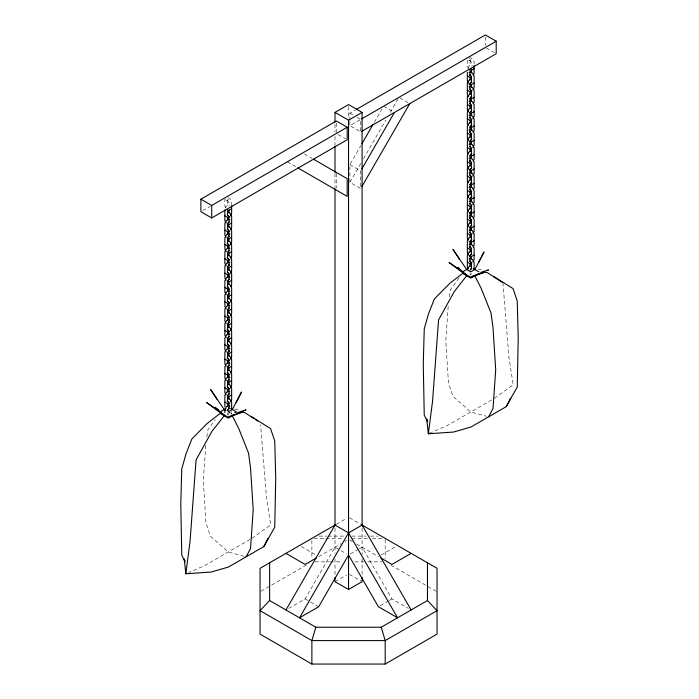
<?xml version="1.0" encoding="UTF-8"?>
<svg xmlns="http://www.w3.org/2000/svg" width="699" height="699" viewBox="0 0 699 699"><rect width="100%" height="100%" fill="white"/><g stroke="black" fill="none" stroke-linecap="round" stroke-linejoin="round"><path stroke-width="0.52" stroke-dasharray="3.5 2.62" d="M205.759 445.307L203.304 480.903L205.978 522.817L210.434 536.273L228.25 552.009L245.026 556.57M448.173 306.38L445.796 340.902L448.47 382.816L452.926 396.272L470.75 412.008L486.469 416.281M206.817 436.884L207.979 429.623L215.301 419.706M449.308 296.883L450.479 289.622L459.627 277.232M225.305 208.171L226.616 205.899L228.538 204.79L229.892 205.576M349.893 164.597L360.736 170.853L360.736 188.555L349.893 182.299L349.893 164.597L360.771 145.768M374.358 122.229L381.969 109.044M349.893 182.299L360.789 163.426M363.515 158.708L385.857 120.018M390.208 112.469L398.928 97.371M227.97 415.145L228.931 413.485M467.797 68.17L469.108 65.898L471.03 64.789L472.384 65.575M470.462 275.144L471.423 273.484M288.696 608.401L305.122 598.912L334.996 547.177L346.739 553.949M251.867 538.379L270.679 524.792L266.468 497.373L260.605 424.87M494.359 398.369L513.18 384.791L508.959 357.372L503.009 283.803M349.893 120.464L349.893 113.159L355.538 109.9M202.762 210.626L210.285 206.284M349.893 121.504L349.893 125.68L361.182 119.162M469.108 58.401L470.462 57.615L472.384 58.725L474.132 61.757L474.132 64.719M226.223 200.84L228.538 199.503M468.714 60.839L471.03 59.502M250.076 539.41L204.641 565.64L188.791 572.498M491.677 399.924L447.133 425.639L431.292 432.498M336.28 524.311L346.739 518.274M318.665 556.596L341.077 543.665M344.808 541.507L346.739 540.397M260.98 591.249L309.054 563.49M350.348 553.949L358.473 549.257M359.382 548.741L362.091 547.177L391.964 598.912L408.382 608.401M334.996 581.673L346.739 574.893M381.156 555.023L395.748 546.592M380.221 605.692L388.347 601M389.256 600.485L391.964 598.912M319.12 536.107L326.748 536.107M327.84 536.107L345.271 536.107M351.815 536.107L365.979 536.107M370.339 536.107L377.967 536.107M314.043 538.396L324.825 538.396M325.9 538.396L343.148 538.396M351.78 538.396L367.954 538.396M372.261 538.396L383.043 538.396M315.118 561.856L329.133 561.856M330.216 561.856L342.073 561.856M355.013 561.856L363.637 561.856M367.954 561.856L381.969 561.856M478.221 269.185L481.428 269.377M234.663 409.116L238.936 409.378M486.268 47.986L494.403 52.678M469.676 60.289L471.423 62.403L471.423 66.143M399.828 97.895L407.963 102.587M383.602 106.222L393.537 111.954M349.893 113.159L353.511 115.248M357.119 117.336L360.736 119.424L360.736 131.936L349.893 125.68M338.159 134.54L345.385 138.717M304.449 153.998L312.007 158.367M287.315 161.81L296.35 167.026M227.175 200.29L228.931 202.404L228.931 206.144M230.696 413.266L232.321 414.21M349.448 517.749L360.798 524.311M349.448 539.873L352.279 541.507M356.673 544.04L378.412 556.596M390.855 565.124L436.097 591.249M301.33 546.592L315.931 555.023M349.448 574.368L361.182 581.149M305.122 598.912L309.64 601.524M310.539 602.049L318.665 606.741M469.108 69.35L467.36 66.318L467.36 59.406M225.742 207.83L224.868 206.319L224.868 199.407L227.97 197.616L229.892 198.726L231.64 201.758L231.64 204.72M485.368 37.038L485.368 45.383M470.069 60.053L470.069 65.662M470.069 273.021L470.069 274.89M385.201 539.462L385.201 558.658M362.091 528.191L362.091 554.386M362.091 558.754L362.091 576.212M348.539 106.746L348.539 117.659M336.35 123.068L336.35 132.46M336.35 173.457L336.35 188.031M334.996 124.387L334.996 132.024M334.996 136.392L334.996 145.121M334.996 173.501L334.996 187.682M334.996 528.191L334.996 553.293M334.996 558.754L334.996 575.12M311.885 540.528L311.885 558.658M231.64 411.545L231.64 414.131M227.577 200.063L227.577 205.672M227.577 413.022L227.577 414.891"/><path stroke-width="1.05" d="M250.941 416.307L270.565 428.601L274.751 440.947L275.729 478.116L274.751 527.133L263.75 546.644L228.398 567.055L211.107 572.044L185.82 573.783L190.041 541.498L196.078 459.898L211.858 431.449L224.187 415.774L224.187 414.988L214.977 407.325L218.324 409.832M427.465 562.791L427.465 600.546L381.235 627.23L315.852 627.23L311.885 640.59L311.885 664.05L385.201 664.05L437.041 634.115L437.041 568.322L361.741 524.853M236.192 402.589L241.531 391.999L232.321 409.518L228.25 411.86L229.875 412.803M267.673 539.383L268.206 538.326L263.75 546.644M478.693 262.588L484.023 251.989L474.813 269.517L470.75 271.859L466.679 269.517L452.969 249.394L459.531 259.39M506.242 406.643L510.698 398.325L506.242 406.643L470.89 427.054L453.599 432.043L428.321 433.782L426.731 418.981L427.5 420.859M246.074 556.85L250.53 548.54L253.204 509.711L250.53 467.797L248.521 453.031L238.761 428.539L232.321 415.774M488.566 416.849L493.022 408.531L495.696 369.71L493.022 327.787L491.021 313.021L481.261 288.538L474.813 275.773M230.329 215.764L231.64 213.492L231.64 205.707M230.766 229.342L231.64 227.822L231.64 216.087L229.892 213.055L227.97 211.946M230.329 244.432L231.64 242.151L231.64 230.417L229.892 227.385L227.97 226.284M230.766 258.001L231.64 256.481L231.64 244.755L229.892 241.714L227.97 240.613M230.329 273.091L231.64 270.819L231.64 259.084L229.892 256.052L227.97 254.943M230.766 286.669L231.64 285.148L231.64 273.414L229.892 270.382L227.97 269.272M230.329 301.758L231.64 299.478L231.64 287.743L229.892 284.711L227.97 283.611M230.766 315.328L231.64 313.807L231.64 302.082L229.892 299.041L227.97 297.94M230.329 330.417L231.64 328.146L231.64 316.411L229.892 313.379L227.97 312.27M230.766 343.987L231.64 342.475L231.64 330.741L229.892 327.709L227.97 326.599M230.329 359.076L231.64 356.805L231.64 345.07L229.892 342.038L227.97 340.937M361.855 143.88L373.275 124.107M230.766 372.654L231.64 371.134L231.64 359.408L229.892 356.368L227.97 355.267M230.329 387.744L231.64 385.472L231.64 373.738L229.892 370.706L227.97 369.596M361.82 168.975L394.437 112.478M230.766 401.313L231.64 399.802L231.64 388.067L229.892 385.035L227.97 383.926M227.577 410.217L229.324 408.102M361.82 186.668L409.763 103.627M473.258 75.003L474.132 73.491L474.132 65.697M472.821 90.092L474.132 87.821L474.132 76.086L472.384 73.054L470.462 71.945L469.108 72.731M473.258 103.67L474.132 102.15L474.132 90.416L472.384 87.384L470.462 86.283L469.108 87.06M472.821 118.76L474.132 116.48L474.132 104.754L472.384 101.713L470.462 100.612L469.108 101.39M473.258 132.329L474.132 130.818L474.132 119.083L472.384 116.051L470.462 114.942L469.108 115.728M472.821 147.419L474.132 145.147L474.132 133.413L472.384 130.381L470.462 129.271L469.108 130.058M473.258 160.997L474.132 159.477L474.132 147.742L472.384 144.71L470.462 143.601L469.108 144.387M472.821 176.087L474.132 173.806L474.132 162.072L472.384 159.04L470.462 157.939L469.108 158.717M473.258 189.656L474.132 188.136L474.132 176.41L472.384 173.378L470.462 172.269L469.108 173.046M472.821 204.746L474.132 202.474L474.132 190.74L472.384 187.708L470.462 186.598L469.108 187.384M473.258 218.324L474.132 216.804L474.132 205.069L472.384 202.037L470.462 200.928L469.108 201.714M472.821 233.414L474.132 231.133L474.132 219.399L472.384 216.367L470.462 215.266L469.108 216.043M473.258 246.983L474.132 245.463L474.132 233.737L472.384 230.696L470.462 229.595L469.108 230.373M467.36 269.569L469.108 266.537L471.03 265.428M472.821 262.073L474.132 259.801L474.132 248.066L472.384 245.034L470.462 243.925L469.108 244.711M470.069 270.216L471.825 268.101M285.961 609.974L334.996 525.054L348.539 532.874L397.574 617.802L378.412 606.741L348.539 554.997L318.665 606.741L299.513 617.802L348.539 532.874L362.091 525.054L411.126 609.974M510.174 399.382L517.243 387.132L518.221 338.115L517.243 300.946L513.057 288.6L493.433 276.306M269.622 562.791L269.622 600.546L260.045 610.655L311.885 640.59L385.201 640.59L437.041 610.655L427.465 600.546M334.996 122.203L334.996 112.382L348.539 104.562L362.091 112.382L362.091 526.006M200.875 199.198L336.35 120.988L347.185 127.244L347.185 139.756L211.718 217.966L200.875 211.71L200.875 199.198L211.718 205.454L347.185 127.244M356.481 109.359L485.368 34.95L496.203 41.206L496.203 53.718L361.671 131.395M334.996 112.382L348.539 120.202L362.091 112.382M361.671 118.874L496.203 41.206M228.538 210.46L231.64 208.66M471.03 70.45L474.132 68.659M470.462 74.496L469.676 74.959L471.03 75.737M229.892 216.524L227.97 217.634L224.868 215.834M471.746 76.89L470.462 77.624L467.36 75.833M471.03 79.118L469.108 80.228L467.36 83.26L467.36 94.977L468.234 96.497M229.324 221.793L227.577 223.907L227.577 229.517L228.538 230.076M471.825 81.792L470.069 83.906L470.069 89.516L471.03 90.075M227.97 222.902L228.931 222.343L228.931 216.734L227.175 214.619M470.462 82.901L471.423 82.342L471.423 76.733L469.676 74.618M231.64 222.998L228.538 224.79L227.254 224.047M474.132 82.989L471.03 84.789L469.108 83.679M229.892 230.853L227.97 231.963L224.868 230.172M471.746 91.22L470.462 91.962L467.36 90.162M471.03 93.456L469.108 94.557L467.36 97.589L467.36 109.306L468.671 111.587M229.324 236.122L227.577 238.245L227.577 243.855L228.538 244.405M471.825 96.121L470.069 98.236L470.069 103.845M227.97 237.232L229.324 236.445L228.538 235.991M470.462 97.231L471.423 96.672L471.423 91.062L469.676 88.948M231.64 237.328L228.538 239.119L227.254 238.385M474.132 97.327L471.03 99.118L469.754 98.376M470.462 103.164L469.676 103.618L471.03 104.404M229.892 245.183L227.97 246.293L224.868 244.501M471.746 105.549L470.462 106.292L467.36 104.501M471.03 107.786L469.108 108.887L467.36 111.927L467.36 123.644L468.234 125.156M229.324 250.46L227.577 252.575L227.577 258.184L228.538 258.735M471.825 110.451L470.069 112.574L470.069 118.183L471.03 118.734M227.97 251.561L228.931 251.011L228.931 245.401L227.175 243.287M470.462 111.56L471.423 111.01L471.423 105.4L469.676 103.277M231.64 251.657L228.538 253.449L227.254 252.715M474.132 111.657L471.03 113.448L469.108 112.347M229.892 259.521L227.97 260.622L224.868 258.831M471.746 119.887L470.462 120.621L467.36 118.83M471.03 122.115L469.108 123.225L467.36 126.257L467.36 137.974L468.671 140.246M229.324 264.79L227.577 266.904L227.577 272.514L228.538 273.064M471.825 124.789L470.069 126.903L470.069 132.513M227.97 265.891L229.324 265.113L228.538 264.65M470.462 125.89L471.423 125.339L471.423 119.73L469.676 117.615M231.64 265.987L228.538 267.778L227.254 267.044M474.132 125.986L471.03 127.777L469.754 127.043M470.462 131.823L469.676 132.286L471.03 133.063M229.892 273.851L227.97 274.952L224.868 273.16M471.746 134.217L470.462 134.951L467.36 133.16M471.03 136.445L469.108 137.554L467.36 140.586L467.36 152.303L468.234 153.824M229.324 279.119L227.577 281.234L227.577 286.843L228.538 287.403M471.825 139.118L470.069 141.233L470.069 146.842L471.03 147.393M227.97 280.229L228.931 279.67L228.931 274.06L227.175 271.946M470.462 140.219L471.423 139.669L471.423 134.059L469.676 131.945M231.64 280.316L228.538 282.116L227.254 281.374M474.132 140.316L471.03 142.115L469.108 141.006M471.746 148.546L470.462 149.289L467.36 147.489M471.03 150.774L469.108 151.884L467.36 154.916L467.36 166.633L468.671 168.913M229.324 293.449L227.577 295.572L227.577 301.182L228.538 301.732M471.825 153.448L470.069 155.562L470.069 161.172M227.97 294.559L229.324 293.772L228.538 293.318M470.462 154.558L471.423 153.998L471.423 148.389L469.676 146.274M231.64 294.655L228.538 296.446L227.254 295.712M474.132 154.654L471.03 156.445L469.754 155.702M470.462 160.49L469.676 160.945L471.03 161.731M229.892 302.51L227.97 303.619L224.868 301.828M471.746 162.876L470.462 163.618L467.36 161.827M471.03 165.113L469.108 166.213L467.36 169.245L467.36 180.962L468.234 182.483M229.324 307.778L227.577 309.902L227.577 315.511L228.538 316.062M471.825 167.777L470.069 169.901L470.069 175.51L471.03 176.061M227.97 308.888L228.931 308.338L228.931 302.728L227.175 300.605M470.462 168.887L471.423 168.337L471.423 162.727L469.676 160.604M231.64 308.984L228.538 310.775L227.254 310.041M474.132 168.983L471.03 170.774L469.108 169.665M229.892 316.848L227.97 317.949L224.868 316.158M471.746 177.214L470.462 177.948L467.36 176.157M471.03 179.442L469.108 180.552L467.36 183.584L467.36 195.301L468.671 197.572M229.324 322.117L227.577 324.231L227.577 329.841L228.538 330.391M471.825 182.116L470.069 184.23L470.069 189.84M227.97 323.218L229.324 322.44L228.538 321.977M470.462 183.217L471.423 182.666L471.423 177.057L469.676 174.942M231.64 323.314L228.538 325.105L227.254 324.371M474.132 183.313L471.03 185.104L469.754 184.37M470.462 189.149L469.676 189.612L471.03 190.39M229.892 331.177L227.97 332.278L224.868 330.487M471.746 191.543L470.462 192.277L467.36 190.486M471.03 193.772L469.108 194.881L467.36 197.913L467.36 209.63L468.234 211.15M229.324 336.446L227.577 338.561L227.577 344.17L228.538 344.729M471.825 196.445L470.069 198.56L470.069 204.169L471.03 204.72M227.97 337.556L228.931 336.997L228.931 331.387L227.175 329.273M470.462 197.546L471.423 196.996L471.423 191.386L469.676 189.272M231.64 337.643L228.538 339.443L227.254 338.7M474.132 197.642L471.03 199.433L469.108 198.333M229.892 345.507L227.97 346.617L224.868 344.817M471.746 205.873L470.462 206.607L467.36 204.816M471.03 208.101L469.108 209.211L467.36 212.243L467.36 223.96L468.671 226.24M229.324 350.776L227.577 352.89L227.577 358.5L228.538 359.059M471.825 210.775L470.069 212.889L470.069 218.499M227.97 351.885L229.324 351.099L228.538 350.645M470.462 211.884L471.423 211.325L471.423 205.716L469.676 203.601M231.64 351.981L228.538 353.773L227.254 353.03M474.132 211.972L471.03 213.772L469.108 212.662M470.462 217.817L469.676 218.271L471.03 219.058M229.892 359.836L227.97 360.946L224.868 359.155M471.746 220.202L470.462 220.945L467.36 219.145M471.03 222.439L469.108 223.54L467.36 226.572L467.36 238.289L468.234 239.809M229.324 365.105L227.577 367.228L227.577 372.838L228.538 373.388M471.825 225.104L470.069 227.227L470.069 232.837L471.03 233.387M227.97 366.215L228.931 365.664L228.931 360.055L227.175 357.932M470.462 226.214L471.423 225.663L471.423 220.054L469.676 217.931M231.64 366.311L228.538 368.102L227.254 367.368M474.132 226.31L471.03 228.101L469.108 226.992M229.892 374.166L227.97 375.276L224.868 373.484M471.746 234.541L470.462 235.275L467.36 233.483M471.03 236.769L469.108 237.87L467.36 240.91L467.36 252.627L468.671 254.899M229.324 379.443L227.577 381.558L227.577 387.167L228.538 387.718M471.825 239.434L470.069 241.557L470.069 247.166M470.462 240.543L471.423 239.993L471.423 234.383L469.676 232.26M231.64 380.64L228.538 382.432L227.254 381.698M474.132 240.639L471.03 242.431L469.108 241.33M470.462 246.476L469.676 246.939L471.03 247.717M229.892 388.504L227.97 389.605L224.868 387.814M471.746 248.87L470.462 249.604L467.36 247.813M471.03 251.098L469.108 252.208L467.36 255.24L467.36 266.957L468.234 268.468M229.324 393.773L227.577 395.887L227.577 401.497L228.538 402.047M471.825 253.772L470.069 255.886L470.069 261.496L471.03 262.046M227.97 394.874L228.931 394.323L228.931 388.714L227.175 386.599M470.462 254.873L471.423 254.322L471.423 248.713L469.676 246.598M231.64 394.97L228.538 396.77L227.254 396.027M474.132 254.969L471.03 256.76L469.108 255.659M469.108 259.041L470.462 258.254L472.384 259.364L474.132 262.396L474.132 269.298M229.892 402.834L227.97 403.943L224.868 402.143M471.746 263.2L470.462 263.934L467.36 262.142M220.936 411.396L225.812 408.574M463.428 271.387L468.304 268.573M227.97 409.212L229.324 408.426L228.538 407.971M470.462 269.211L471.423 268.652L471.423 263.042L469.676 260.928M234.759 412.803L236.384 411.86L230.696 408.574M215.895 408.932L206.581 402.475L220.124 412.646L228.25 417.338L231.509 415.459M456.692 267.752L449.073 262.474L462.616 272.645L470.75 277.337L472.375 276.393M233.947 414.83L228.25 418.116L220.124 413.424L207.315 423.349L191.893 438.911L185.943 454.053L181.757 468.915L180.779 504.136L181.757 555.102L185.008 561.743M478.876 273.423L470.75 278.115L462.616 273.423L449.806 283.348L434.385 298.91L428.435 314.043L424.249 328.914L423.271 364.127L424.249 415.101L427.5 421.742M335.345 524.853L260.045 568.322L260.045 634.115L311.885 664.05M316.324 557.951L305.122 564.425L285.961 553.363M334.996 577.304L334.996 581.673L348.539 589.493L362.091 581.673L362.091 577.304M411.126 553.363L391.964 564.425L380.763 557.951M430.296 432.926L428.321 433.782L432.532 401.497L438.57 319.897L454.35 291.448L466.679 275.773L466.679 274.987L457.469 267.324L459.147 268.573M486.565 270.644L488.522 269.919L480.685 272.365M470.75 277.337L484.459 272.269L472.707 275.939M243.086 411.012L246.031 409.92L237.214 412.681M228.25 417.338L241.959 412.27L232.173 415.328M484.066 272.156L487.142 272.505L502.922 282.746M240.543 412.034L244.65 412.515L253.414 418.194M313.484 159.215L347.185 178.673L347.185 196.375L297.687 167.795M473.188 268.573L478.876 271.859M228.538 215.738L227.577 215.187L227.577 209.578M229.892 219.905L228.538 219.119L226.616 220.229L224.868 223.261L224.868 234.978L226.179 237.258M227.175 228.949L228.931 231.072L228.931 236.681M229.892 234.235L228.538 233.457L226.616 234.558L224.868 237.59L224.868 249.307L226.179 251.588M229.892 248.564L228.538 247.787L226.616 248.888L224.868 251.928L224.868 263.645L226.179 265.917M227.175 257.616L228.931 259.731L228.931 265.34M229.892 262.903L228.538 262.116L226.616 263.226L224.868 266.258L224.868 277.975L226.179 280.247M229.892 277.232L228.538 276.446L226.616 277.555L224.868 280.587L224.868 292.304L226.179 294.585M227.175 286.275L228.931 288.399L228.931 294.008M227.97 288.504L229.324 289.29M224.868 287.49L227.97 289.29M229.892 291.562L228.538 290.784L226.616 291.885L224.868 294.917L224.868 306.634L226.179 308.914M229.892 305.891L228.538 305.113L226.616 306.214L224.868 309.255L224.868 320.972L226.179 323.244M227.175 314.943L228.931 317.058L228.931 322.667M229.892 320.229L228.538 319.443L226.616 320.553L224.868 323.585L224.868 335.302L226.179 337.573M229.892 334.559L228.538 333.773L226.616 334.882L224.868 337.914L224.868 349.631L226.179 351.903M227.175 343.602L228.931 345.717L228.931 351.326M229.892 348.888L228.538 348.111L226.616 349.212L224.868 352.244L224.868 363.961L226.179 366.241M229.892 363.218L228.538 362.44L226.616 363.541L224.868 366.582L224.868 378.299L226.179 380.571M227.175 372.27L228.931 374.384L228.931 379.994L227.97 380.544L229.324 379.767L228.538 379.304M229.892 377.547L228.538 376.77L226.616 377.879L224.868 380.911L224.868 392.628L226.179 394.9M229.892 391.886L228.538 391.099L226.616 392.209L224.868 395.241L224.868 406.958M227.97 398.255L229.892 399.365L231.64 402.397L231.64 409.308M227.175 400.929L228.931 403.043L228.931 408.653M229.892 406.215L228.538 405.429L226.616 406.538L224.868 409.57L224.868 412.532M227.254 410.357L228.538 411.099M225.812 410.453L224.187 409.518L210.478 389.395L217.04 399.391M269.622 600.546L315.852 627.23M255.17 419.339L257.8 421.043M460.929 270.688L462.616 271.859M468.671 82.919L467.36 80.647L467.36 72.381M226.179 222.92L224.868 220.648L224.868 209.918M185.008 560.86L184.239 558.982L185.82 573.783M381.235 627.23L385.201 640.59L385.201 664.05M471.423 69.096L471.423 72.836M471.423 84.369L471.423 87.174M471.423 97.764L471.423 101.504M471.423 113.028L471.423 115.833M471.423 126.423L471.423 130.163M471.423 141.696L471.423 144.501M471.423 155.091L471.423 158.83M471.423 170.355L471.423 173.16M471.423 183.75L471.423 187.489M471.423 199.023L471.423 201.828M471.423 212.417L471.423 216.157M471.423 227.682L471.423 230.487M471.423 241.076L471.423 244.816M471.423 256.341L471.423 259.146M470.069 69.577L470.069 75.186M470.069 77.196L470.069 80.001M470.069 91.525L470.069 94.33M470.069 105.855L470.069 108.66M470.069 120.184L470.069 122.989M470.069 134.523L470.069 137.327M470.069 148.852L470.069 151.657M470.069 163.182L470.069 165.986M470.069 177.511L470.069 180.316M470.069 191.849L470.069 194.654M470.069 206.179L470.069 208.984M470.069 220.508L470.069 223.313M470.069 234.838L470.069 237.643M470.069 249.167L470.069 251.972M470.069 263.506L470.069 266.31M348.539 120.202L348.539 589.493M334.996 146.213L334.996 172.408M334.996 188.774L334.996 526.006M228.931 210.041L228.931 212.846M228.931 224.37L228.931 227.175M228.931 238.7L228.931 241.504M228.931 253.029L228.931 255.834M228.931 267.368L228.931 270.172M228.931 281.697L228.931 284.502M228.931 296.026L228.931 298.831M228.931 310.356L228.931 313.161M228.931 324.686L228.931 327.49M228.931 339.024L228.931 341.828M228.931 353.353L228.931 356.158M228.931 367.683L228.931 370.487M228.931 382.012L228.931 384.817M228.931 396.35L228.931 399.155M227.577 217.197L227.577 220.002M227.577 231.526L227.577 234.331M227.577 245.856L227.577 248.661M227.577 260.194L227.577 262.999M227.577 274.524L227.577 277.328M227.577 288.853L227.577 291.658M227.577 303.183L227.577 305.987M227.577 317.512L227.577 320.317M227.577 331.85L227.577 334.655M227.577 346.18L227.577 348.984M227.577 360.509L227.577 363.314M227.577 374.839L227.577 377.643M227.577 389.177L227.577 391.982M227.577 403.506L227.577 406.311M211.718 205.454L211.718 217.966"/></g></svg>
